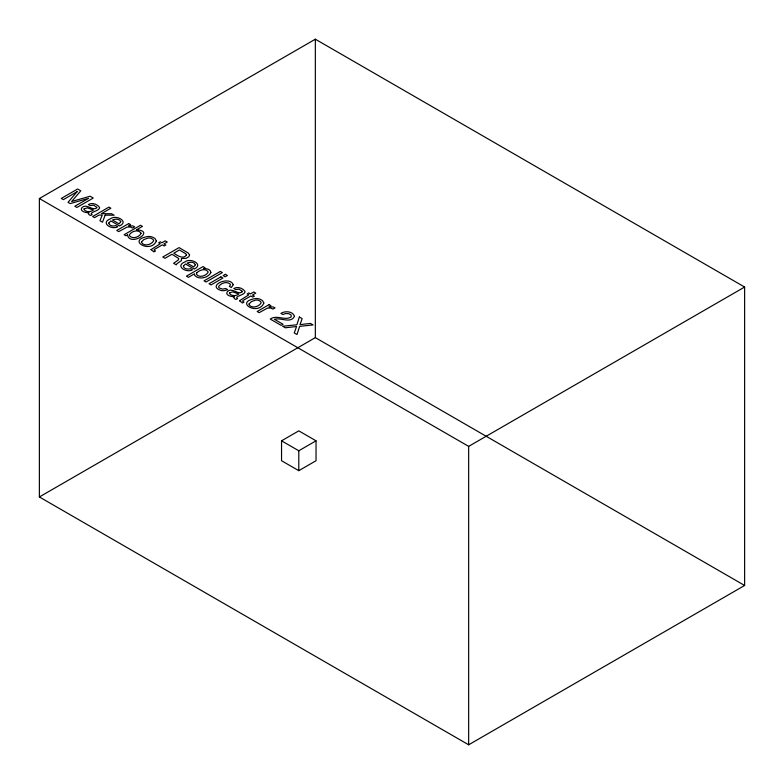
<?xml version="1.0" encoding="UTF-8"?>
<svg xmlns="http://www.w3.org/2000/svg" width="784" height="784" viewBox="0 0 784 784"><rect width="100%" height="100%" fill="white"/><g stroke="black" fill="none" stroke-linecap="round" stroke-linejoin="round"><path stroke-width="1.18" d="M39.376 198.528L315.344 39.2L744.624 287.042L744.624 585.472L468.656 744.8L39.376 496.958L39.376 198.528L468.656 446.37L744.624 287.042M39.376 496.958L315.344 337.63L744.624 585.472M281.544 440.814L298.792 430.857L316.04 440.814L316.04 460.727L298.792 470.684L281.544 460.727L281.544 440.814L298.792 450.771L316.04 440.814M468.656 446.37L468.656 744.8M315.344 39.2L315.344 337.63M298.792 450.771L298.792 470.684M233.22 284.69L231.368 287.512L229.428 286.385L230.447 284.866L230.163 284.073C226.821 281.025 221.127 283.063 218.765 286.356A3.469 1.999 0 0 0 219.236 287.953L222.646 289.139L225.743 288.512L227.683 289.639L225.047 290.482A5.772 3.332 0 0 1 221.362 290.541C205.869 286.052 229.643 275.243 233.22 284.69M151.028 249.635L153.919 251.909L155.497 250.998L154.105 250.096L154.517 249.371L162.288 244.892L164.189 245.99L165.816 245.039L163.915 243.942L167.237 242.031L165.218 240.864L161.896 242.775L160.289 241.844L158.652 242.795L160.259 243.726L151.028 249.635M239.551 300.742L242.452 303.026L244.03 302.114L242.638 301.213L243.05 300.488L250.821 295.999L252.713 297.097L254.349 296.156L252.448 295.058L255.77 293.138L253.751 291.971L250.429 293.892L248.812 292.961L247.185 293.902L248.793 294.833L239.551 300.742M108.79 223.077C109.152 226.066 113.523 226.39 115.856 225.625L117.816 226.762C111.759 230.251 99.813 222.813 110.573 218.707C115.748 214.453 129.556 221.353 119.56 225.949L110.848 220.912L108.79 223.077M183.417 266.168C183.77 269.147 188.14 269.471 190.473 268.706L192.443 269.843C186.376 273.332 174.43 265.894 185.191 261.787C190.365 257.534 204.173 264.433 194.187 269.03L185.465 263.992L183.417 266.168M96.765 207.329L96.706 207.985C92.316 211.17 86.612 203.056 81.928 207.584C79.096 211.327 86.397 213.072 89.072 212.65L88.318 213.493L89.092 214.777L90.67 215.463L92.14 214.6C87.837 212.591 99.313 211.043 99.597 207.927L99.49 207.339C97.147 203.977 92.022 202.38 88.347 204.506L90.209 205.584L93.59 205.202L96.765 207.329M242.217 291.295L242.158 291.962C237.768 295.147 232.064 287.022 227.38 291.56C224.538 295.303 231.848 297.048 234.524 296.626L233.769 297.459L234.543 298.753L236.121 299.429L237.591 298.577C233.289 296.568 244.765 295.019 245.049 291.903L244.941 291.315C242.599 287.953 237.474 286.356 233.799 288.483L235.661 289.561L239.042 289.178L242.217 291.295M141.571 241.835L141.502 242.432C144.021 246.921 151.763 244.667 153.674 240.717L153.037 239.404L151.243 238.346A3.851 2.225 0 0 0 148.117 238.062L143.913 239.522L141.571 241.835M249.087 303.908L249.008 304.496C251.527 308.994 259.269 306.74 261.18 302.781L260.553 301.468L258.749 300.419A3.851 2.225 0 0 0 255.623 300.125L251.419 301.595L249.087 303.908M189.561 255.006L188.777 256.78L186.141 258.289L181.427 258.534L181.388 260.651L176.988 263.649L176.331 264.855L173.617 263.287L178.38 259.925L178.703 258.485L171.99 254.261L164.983 258.299L162.778 257.025L179.095 247.607L188.219 253.026L189.561 255.006M141.042 233.24C139.503 237.219 132.251 239.541 129.399 235.582L129.36 234.857C131.349 231.143 138.641 229.006 141.042 233.24M127.498 234.906C129.683 246.98 156.183 231.025 136.534 229.8L142.453 226.38L140.512 225.263L124.127 234.72L125.979 235.778L127.498 234.906M156.339 240.943C150.842 254.281 126.028 239.875 148.117 236.484A6.948 4.008 0 0 1 152.655 237.18L154.997 238.503L156.339 240.943M263.845 303.016C258.357 316.354 233.534 301.938 255.623 298.547A6.948 4.008 0 0 1 260.161 299.243L262.503 300.576L263.845 303.016M84.104 208.848L83.986 209.455C86.024 212.395 90.836 212.17 93.453 210.014L87.308 207.878L84.104 208.848M229.555 292.824L229.438 293.432C231.476 296.372 236.288 296.146 238.904 293.99L232.76 291.854L229.555 292.824M120.765 221.676L119.099 223.842L112.484 220.03C114.993 218.736 119.58 218.53 120.765 221.676M195.383 264.757L193.717 266.923L187.111 263.11C189.61 261.817 194.197 261.611 195.383 264.757M186.455 254.878C183.76 259.916 176.88 255.349 173.832 253.193L179.409 249.978L185.739 253.732L186.455 254.878M294.48 316.334C290.697 323.929 280.594 317.216 274.371 319.274L283.063 324.292L281.172 325.38L270.245 319.078C276.713 314.325 284.964 321.117 291.187 316.893L291.158 315.07L289.071 313.737L285.719 313.482L282.936 314.551L280.907 313.375C284.974 310.719 292.863 311.13 294.48 316.334M210.876 272.518C208.319 277.977 198.597 280.182 194.55 275.155L194.51 273.802L188.434 277.32L186.425 276.164L203.017 266.58L204.967 267.707L203.389 268.618C206.163 268.363 210.641 269.079 210.876 272.518M299.351 317.03L296.871 324.782L282.661 326.242L285.327 327.781L296.558 326.516L294.245 332.935L296.989 334.513L299.615 326.369L313.051 324.939L310.415 323.42L300.037 324.635L302.114 318.627L299.351 317.03M105.134 215.149L102.498 222.225L99.94 220.755L102.234 215.139L99.019 215.061L94.55 217.638L92.63 216.531L108.956 207.103L110.877 208.221L101.401 213.689L111.583 213.728L114.141 215.208L105.134 215.149M196.696 272.93L196.412 274.361C199.332 278.124 205.918 275.978 208.054 272.401L208.034 271.676C205.281 267.903 199.371 270.088 196.696 272.93M77.097 191.668L68.022 202.321L70.207 203.585L88.631 198.323L74.823 206.251L76.92 207.456L93.247 198.038L90.111 196.225L71.658 201.508L80.762 190.835L77.596 189.003L61.279 198.43L63.386 199.646L77.097 191.668M128.664 223.597L116.767 230.467L118.766 231.613L127.008 227.095L130.379 226.988L132.555 228.026L134.662 226.811L132.741 225.89L128.507 225.88L130.565 224.685L128.664 223.597M220.363 271.431L204.036 280.848L206.045 282.005L222.362 272.577L220.363 271.431M220.882 276.899L209.044 283.739L211.072 284.915L222.921 278.075L220.882 276.899M225.361 274.312L223.097 275.625L225.126 276.791L227.399 275.488L225.361 274.312M269.059 304.653L257.162 311.522L259.161 312.669L267.403 308.151L270.774 308.043L272.95 309.092L275.057 307.867L273.136 306.946L268.902 306.936L270.96 305.75L269.059 304.653"/></g></svg>
